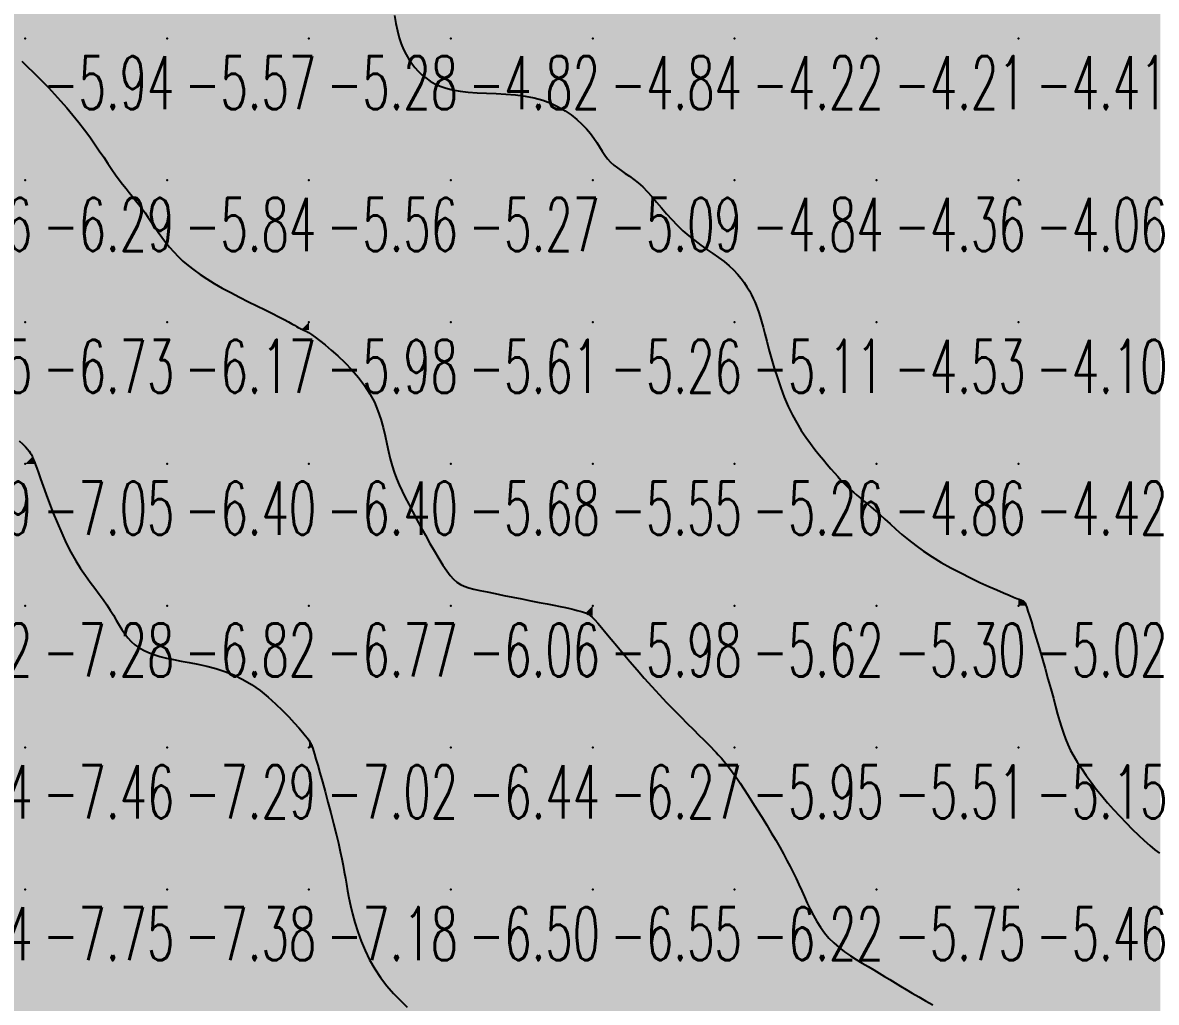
# Model space of a CAD drawing. Header units: millimetres. Extents: x 88261 to 90953, y 390274 to 392322.
# Drawn here: x 90200.1 to 90280, y 390549.3 to 390618.3 of the extents above; entities that cross this region are included whole.
import ezdxf
from ezdxf.enums import TextEntityAlignment as Align

# ---------------------------------------------------------------- set-up
doc = ezdxf.new("R2010")
doc.units = ezdxf.units.MM
doc.header["$LTSCALE"] = 25
for name, color, linetype in [('CN_03_00', 7, 'Continuous'), ('CN_04_00', 242, 'Continuous'), ('COTEAlt', 7, 'Continuous'), ('TN_COLORIAGE', 7, 'Continuous')]:
    doc.layers.add(name, color=color, linetype=linetype)
doc.styles.add('Simplex 1.0', font='Simplex.shx', dxfattribs={"width": 0.99, "height": 2.5})
doc.styles.get("Standard").update_dxf_attribs({"font": 'times.ttf'})

# ---------------------------------------------------------------- blocks, each defined once
blk = doc.blocks.new('COTE')
at = {"color": 0}
blk.add_point((0, 0), dxfattribs=at)
at = {"layer": 'COTEAlt'}
blk.add_attdef('ALT', text='', height=3.75, dxfattribs=at).set_placement((1.25, -1.25), align=Align.TOP_LEFT)

msp = doc.modelspace()

# ---------------------------------------------------------------- linework, layer by layer
at = {"layer": 'CN_03_00', "flags": 128}
for points, elevation in [([(90199.998, 390615.622), (90200.212, 390615.424), (90200.463, 390615.187), (90200.756, 390614.904), (90201.095, 390614.57), (90201.472, 390614.189), (90201.878, 390613.768), (90202.305, 390613.315), (90202.742, 390612.836), (90203.182, 390612.338), (90203.614, 390611.828), (90204.031, 390611.313), (90204.424, 390610.8), (90204.793, 390610.294), (90205.14, 390609.797), (90205.468, 390609.315), (90205.777, 390608.852), (90206.07, 390608.412), (90206.349, 390607.999), (90206.615, 390607.617), (90206.869, 390607.268), (90207.115, 390606.948), (90207.352, 390606.65), (90207.583, 390606.366), (90207.808, 390606.09), (90208.031, 390605.816), (90208.251, 390605.535), (90208.47, 390605.242), (90208.691, 390604.93), (90208.914, 390604.603), (90209.142, 390604.264), (90209.377, 390603.917), (90209.62, 390603.565), (90209.873, 390603.212), (90210.138, 390602.862), (90210.416, 390602.519), (90210.711, 390602.185), (90211.026, 390601.86), (90211.365, 390601.541), (90211.733, 390601.226), (90212.133, 390600.912), (90212.57, 390600.599), (90213.048, 390600.284), (90213.571, 390599.963), (90214.14, 390599.638), (90214.742, 390599.311), (90215.361, 390598.988), (90215.979, 390598.674), (90216.581, 390598.374), (90217.15, 390598.093), (90217.669, 390597.836), (90218.122, 390597.609), (90218.497, 390597.416), (90218.799, 390597.253), (90219.039, 390597.12), (90219.227, 390597.011), (90219.373, 390596.924), (90219.486, 390596.855), (90219.578, 390596.803), (90219.659, 390596.762), (90219.737, 390596.73), (90219.823, 390596.697), (90219.925, 390596.653), (90220.053, 390596.59), (90220.215, 390596.496), (90220.42, 390596.364), (90220.677, 390596.182), (90220.995, 390595.941), (90221.379, 390595.635), (90221.815, 390595.267), (90222.286, 390594.845), (90222.774, 390594.377), (90223.261, 390593.869), (90223.731, 390593.329), (90224.164, 390592.763), (90224.544, 390592.18), (90224.858, 390591.586), (90225.112, 390590.987), (90225.316, 390590.389), (90225.482, 390589.796), (90225.62, 390589.214), (90225.741, 390588.649), (90225.856, 390588.106), (90225.975, 390587.591), (90226.108, 390587.106), (90226.258, 390586.646), (90226.425, 390586.2), (90226.609, 390585.76), (90226.813, 390585.318), (90227.037, 390584.863), (90227.281, 390584.388), (90227.548, 390583.883), (90227.835, 390583.342), (90228.139, 390582.778), (90228.454, 390582.204), (90228.772, 390581.635), (90229.088, 390581.086), (90229.395, 390580.571), (90229.688, 390580.105), (90229.96, 390579.702), (90230.207, 390579.374), (90230.442, 390579.112), (90230.675, 390578.906), (90230.921, 390578.745), (90231.194, 390578.616), (90231.505, 390578.509), (90231.87, 390578.413), (90232.3, 390578.315), (90232.804, 390578.208), (90233.369, 390578.091), (90233.977, 390577.968), (90234.609, 390577.842), (90235.249, 390577.715), (90235.877, 390577.592), (90236.476, 390577.473), (90237.026, 390577.364), (90237.515, 390577.266), (90237.943, 390577.178), (90238.316, 390577.1), (90238.638, 390577.03), (90238.915, 390576.967), (90239.151, 390576.911), (90239.352, 390576.86), (90239.523, 390576.814), (90239.67, 390576.768), (90239.802, 390576.716), (90239.929, 390576.647), (90240.063, 390576.552), (90240.212, 390576.419), (90240.388, 390576.241), (90240.601, 390576.006), (90240.861, 390575.704), (90241.176, 390575.33), (90241.541, 390574.89), (90241.949, 390574.398), (90242.395, 390573.864), (90242.87, 390573.3), (90243.368, 390572.717), (90243.882, 390572.126), (90244.406, 390571.541), (90244.931, 390570.969), (90245.452, 390570.418), (90245.961, 390569.892), (90246.45, 390569.395), (90246.913, 390568.931), (90247.342, 390568.506), (90247.73, 390568.122), (90248.07, 390567.786), (90248.357, 390567.499), (90248.596, 390567.256), (90248.793, 390567.052), (90248.957, 390566.878), (90249.094, 390566.729), (90249.211, 390566.598), (90249.316, 390566.478), (90249.415, 390566.362), (90249.516, 390566.244), (90249.623, 390566.116), (90249.741, 390565.971), (90249.873, 390565.801), (90250.024, 390565.599), (90250.198, 390565.357), (90250.399, 390565.067), (90250.633, 390564.723), (90250.9, 390564.319), (90251.196, 390563.864), (90251.512, 390563.37), (90251.842, 390562.847), (90252.178, 390562.308), (90252.511, 390561.763), (90252.835, 390561.224), (90253.142, 390560.702), (90253.426, 390560.206), (90253.688, 390559.735), (90253.932, 390559.282), (90254.159, 390558.844), (90254.375, 390558.416), (90254.581, 390557.994), (90254.78, 390557.571), (90254.975, 390557.145), (90255.171, 390556.711), (90255.37, 390556.273), (90255.578, 390555.835), (90255.798, 390555.402), (90256.034, 390554.977), (90256.292, 390554.566), (90256.575, 390554.173), (90256.888, 390553.802), (90257.234, 390553.457), (90257.606, 390553.136), (90258, 390552.837), (90258.408, 390552.556), (90258.824, 390552.291), (90259.242, 390552.038), (90259.655, 390551.796), (90260.056, 390551.561), (90260.441, 390551.331), (90260.815, 390551.104), (90261.185, 390550.876), (90261.559, 390550.647), (90261.942, 390550.413), (90262.342, 390550.172), (90262.766, 390549.923), (90263.222, 390549.662), (90263.712, 390549.389), (90264.229, 390549.107)], -6), ([(90199.829, 390588.86), (90200.072, 390588.631), (90200.263, 390588.437), (90200.409, 390588.273), (90200.519, 390588.134), (90200.601, 390588.015), (90200.661, 390587.912), (90200.709, 390587.819), (90200.75, 390587.732), (90200.792, 390587.637), (90200.838, 390587.522), (90200.895, 390587.373), (90200.966, 390587.178), (90201.058, 390586.924), (90201.175, 390586.596), (90201.323, 390586.183), (90201.504, 390585.676), (90201.718, 390585.09), (90201.96, 390584.444), (90202.227, 390583.758), (90202.515, 390583.051), (90202.821, 390582.344), (90203.141, 390581.655), (90203.471, 390581.004), (90203.809, 390580.407), (90204.149, 390579.861), (90204.488, 390579.36), (90204.821, 390578.897), (90205.143, 390578.465), (90205.451, 390578.059), (90205.74, 390577.671), (90206.005, 390577.294), (90206.244, 390576.924), (90206.463, 390576.563), (90206.667, 390576.211), (90206.864, 390575.874), (90207.06, 390575.553), (90207.262, 390575.251), (90207.477, 390574.971), (90207.712, 390574.716), (90207.972, 390574.487), (90208.261, 390574.283), (90208.58, 390574.102), (90208.931, 390573.941), (90209.316, 390573.797), (90209.738, 390573.667), (90210.198, 390573.55), (90210.698, 390573.441), (90211.238, 390573.339), (90211.814, 390573.234), (90212.417, 390573.118), (90213.04, 390572.981), (90213.676, 390572.815), (90214.318, 390572.609), (90214.959, 390572.356), (90215.591, 390572.045), (90216.207, 390571.672), (90216.8, 390571.25), (90217.365, 390570.796), (90217.894, 390570.325), (90218.381, 390569.856), (90218.821, 390569.404), (90219.206, 390568.987), (90219.529, 390568.622), (90219.788, 390568.321), (90219.988, 390568.081), (90220.137, 390567.893), (90220.243, 390567.749), (90220.315, 390567.642), (90220.362, 390567.564), (90220.39, 390567.507), (90220.41, 390567.462), (90220.427, 390567.421), (90220.448, 390567.37), (90220.476, 390567.294), (90220.515, 390567.176), (90220.569, 390567.004), (90220.643, 390566.76), (90220.739, 390566.43), (90220.863, 390566), (90221.016, 390565.459), (90221.193, 390564.828), (90221.386, 390564.129), (90221.587, 390563.388), (90221.789, 390562.63), (90221.984, 390561.88), (90222.165, 390561.161), (90222.324, 390560.5), (90222.456, 390559.913), (90222.564, 390559.39), (90222.655, 390558.915), (90222.735, 390558.47), (90222.81, 390558.038), (90222.886, 390557.603), (90222.97, 390557.146), (90223.067, 390556.652), (90223.183, 390556.107), (90223.323, 390555.518), (90223.491, 390554.894), (90223.69, 390554.247), (90223.925, 390553.586), (90224.199, 390552.923), (90224.516, 390552.267), (90224.881, 390551.63), (90225.294, 390551.02), (90225.743, 390550.441), (90226.215, 390549.897), (90226.693, 390549.392), (90227.164, 390548.927)], -7)]:
    msp.add_lwpolyline(points, dxfattribs=dict(at, elevation=elevation))
at = {"layer": 'CN_04_00', "elevation": -5, "flags": 128}
msp.add_lwpolyline([(90226.267, 390618.859), (90226.367, 390618.291), (90226.481, 390617.764), (90226.61, 390617.284), (90226.755, 390616.848), (90226.916, 390616.453), (90227.092, 390616.094), (90227.284, 390615.765), (90227.492, 390615.464), (90227.715, 390615.185), (90227.954, 390614.923), (90228.208, 390614.676), (90228.484, 390614.445), (90228.786, 390614.231), (90229.121, 390614.038), (90229.493, 390613.866), (90229.908, 390613.719), (90230.373, 390613.599), (90230.892, 390613.507), (90231.469, 390613.445), (90232.093, 390613.403), (90232.752, 390613.373), (90233.434, 390613.344), (90234.125, 390613.306), (90234.813, 390613.25), (90235.485, 390613.165), (90236.128, 390613.042), (90236.732, 390612.873), (90237.296, 390612.662), (90237.817, 390612.415), (90238.298, 390612.138), (90238.737, 390611.838), (90239.134, 390611.522), (90239.49, 390611.194), (90239.804, 390610.863), (90240.078, 390610.533), (90240.318, 390610.207), (90240.533, 390609.89), (90240.73, 390609.582), (90240.918, 390609.289), (90241.105, 390609.011), (90241.298, 390608.752), (90241.506, 390608.515), (90241.735, 390608.301), (90241.985, 390608.103), (90242.252, 390607.912), (90242.535, 390607.719), (90242.83, 390607.517), (90243.136, 390607.297), (90243.45, 390607.049), (90243.769, 390606.766), (90244.091, 390606.441), (90244.419, 390606.08), (90244.753, 390605.693), (90245.095, 390605.289), (90245.449, 390604.876), (90245.815, 390604.464), (90246.196, 390604.062), (90246.594, 390603.677), (90247.009, 390603.319), (90247.436, 390602.983), (90247.867, 390602.666), (90248.297, 390602.363), (90248.717, 390602.071), (90249.122, 390601.785), (90249.503, 390601.499), (90249.854, 390601.211), (90250.17, 390600.917), (90250.452, 390600.619), (90250.702, 390600.319), (90250.922, 390600.021), (90251.116, 390599.728), (90251.285, 390599.443), (90251.433, 390599.168), (90251.561, 390598.907), (90251.673, 390598.661), (90251.774, 390598.419), (90251.866, 390598.17), (90251.955, 390597.903), (90252.046, 390597.606), (90252.142, 390597.267), (90252.249, 390596.874), (90252.37, 390596.416), (90252.51, 390595.885), (90252.669, 390595.292), (90252.847, 390594.653), (90253.044, 390593.982), (90253.261, 390593.294), (90253.496, 390592.606), (90253.751, 390591.932), (90254.025, 390591.287), (90254.318, 390590.684), (90254.625, 390590.123), (90254.942, 390589.603), (90255.263, 390589.12), (90255.585, 390588.672), (90255.902, 390588.258), (90256.209, 390587.875), (90256.502, 390587.52), (90256.776, 390587.192), (90257.035, 390586.888), (90257.28, 390586.605), (90257.514, 390586.342), (90257.74, 390586.097), (90257.962, 390585.866), (90258.181, 390585.648), (90258.401, 390585.44), (90258.625, 390585.24), (90258.854, 390585.043), (90259.093, 390584.844), (90259.342, 390584.639), (90259.604, 390584.422), (90259.883, 390584.189), (90260.18, 390583.934), (90260.498, 390583.653), (90260.839, 390583.342), (90261.207, 390583.005), (90261.605, 390582.645), (90262.037, 390582.269), (90262.505, 390581.88), (90263.014, 390581.483), (90263.567, 390581.083), (90264.168, 390580.684), (90264.815, 390580.292), (90265.494, 390579.911), (90266.187, 390579.546), (90266.876, 390579.202), (90267.541, 390578.885), (90268.164, 390578.599), (90268.726, 390578.348), (90269.21, 390578.139), (90269.601, 390577.975), (90269.907, 390577.849), (90270.139, 390577.757), (90270.31, 390577.692), (90270.43, 390577.647), (90270.511, 390577.615), (90270.566, 390577.591), (90270.607, 390577.567), (90270.643, 390577.536), (90270.681, 390577.487), (90270.724, 390577.407), (90270.776, 390577.283), (90270.842, 390577.102), (90270.925, 390576.851), (90271.03, 390576.518), (90271.161, 390576.09), (90271.321, 390575.561), (90271.504, 390574.946), (90271.703, 390574.268), (90271.912, 390573.549), (90272.124, 390572.813), (90272.333, 390572.08), (90272.531, 390571.374), (90272.712, 390570.717), (90272.872, 390570.126), (90273.016, 390569.595), (90273.15, 390569.113), (90273.281, 390568.668), (90273.418, 390568.25), (90273.568, 390567.847), (90273.736, 390567.448), (90273.932, 390567.041), (90274.159, 390566.619), (90274.419, 390566.18), (90274.708, 390565.727), (90275.026, 390565.263), (90275.369, 390564.791), (90275.735, 390564.312), (90276.124, 390563.83), (90276.532, 390563.346), (90276.957, 390562.864), (90277.394, 390562.389), (90277.834, 390561.927), (90278.273, 390561.485), (90278.702, 390561.069), (90279.117, 390560.685), (90279.509, 390560.339), (90279.872, 390560.036), (90280.202, 390559.782)], dxfattribs=at)
at = {"layer": 'TN_COLORIAGE', "color": 141}
for points in [[(90198.577, 390617.239, -5.861), (90197.162, 390624.153, -5.861), (90200.249, 390617.239, -5.861), (90200.249, 390627.239, -5.861)], [(90200.249, 390617.239, -5.56), (90210.249, 390617.239, -5.56), (90210.249, 390627.239, -5.56)], [(90200.249, 390627.239, -5.56), (90200.249, 390617.239, -5.56), (90210.249, 390627.239, -5.56)], [(90210.249, 390617.239, -5.191), (90220.249, 390617.239, -5.191), (90220.249, 390627.239, -5.191)], [(90210.249, 390627.239, -5.191), (90210.249, 390617.239, -5.191), (90220.249, 390627.239, -5.191)], [(90220.249, 390617.239, -5), (90225.853, 390622.844, -5), (90220.249, 390627.239, -5), (90224.876, 390627.239, -5)], [(90225.853, 390622.844, -5.283), (90226.311, 390617.239, -5.283), (90220.249, 390617.239, -5.283)], [(90198.577, 390617.239, -5.938), (90199.241, 390616.232, -5.938), (90200.249, 390617.239, -5.938)], [(90200.249, 390615.475, -5.938), (90199.241, 390616.232, -5.938), (90200.249, 390617.239, -5.938)], [(90200.249, 390615.475, -5.572), (90204.301, 390611.292, -5.572), (90200.249, 390617.239, -5.572), (90210.249, 390617.239, -5.572)], [(90206.732, 390607.239, -5.572), (90204.301, 390611.292, -5.572), (90210.249, 390607.239, -5.572), (90210.249, 390617.239, -5.572)], [(90210.249, 390607.239, -5.283), (90220.249, 390607.239, -5.283), (90220.249, 390617.239, -5.283)], [(90210.249, 390617.239, -5.283), (90210.249, 390607.239, -5.283), (90220.249, 390617.239, -5.283)], [(90220.249, 390607.239, -5), (90227.791, 390614.781, -5), (90220.249, 390617.239, -5), (90226.311, 390617.239, -5)], [(90220.249, 390607.239, -5), (90227.791, 390614.781, -5), (90230.249, 390607.239, -5), (90230.249, 390613.176, -5)], [(90230.249, 390607.239, -5), (90236.568, 390613.558, -5), (90240.249, 390607.239, -5), (90240.249, 390610.841, -5)], [(90230.249, 390613.176, -5.268), (90236.568, 390613.558, -5.268), (90230.249, 390607.239, -5.268)], [(90241.262, 390608.252, -5.088), (90240.249, 390610.841, -5.088), (90240.249, 390607.239, -5.088)], [(90241.262, 390608.252, -5.088), (90243.74, 390607.239, -5.088), (90240.249, 390607.239, -5.088)], [(90206.732, 390607.239, -5.842), (90208.46, 390605.451, -5.842), (90210.249, 390607.239, -5.842)], [(90210.249, 390602.407, -5.842), (90208.46, 390605.451, -5.842), (90210.249, 390607.239, -5.842)], [(90210.249, 390602.407, -5.564), (90213.043, 390600.034, -5.564), (90210.249, 390607.239, -5.564), (90220.249, 390607.239, -5.564)], [(90219.004, 390597.239, -5.564), (90213.043, 390600.034, -5.564), (90220.249, 390597.239, -5.564), (90220.249, 390607.239, -5.564)], [(90220.249, 390597.239, -5.268), (90230.249, 390597.239, -5.268), (90230.249, 390607.239, -5.268)], [(90220.249, 390607.239, -5.268), (90220.249, 390597.239, -5.268), (90230.249, 390607.239, -5.268)], [(90230.249, 390597.239, -5.088), (90240.249, 390597.239, -5.088), (90240.249, 390607.239, -5.088)], [(90230.249, 390607.239, -5.088), (90230.249, 390597.239, -5.088), (90240.249, 390607.239, -5.088)], [(90240.249, 390597.239, -5), (90246.393, 390603.384, -5), (90240.249, 390607.239, -5), (90243.74, 390607.239, -5)], [(90240.249, 390597.239, -5), (90246.393, 390603.384, -5), (90250.249, 390597.239, -5), (90250.249, 390601.289, -5)], [(90251.738, 390598.729, -5.112), (90250.249, 390601.289, -5.112), (90250.249, 390597.239, -5.112)], [(90251.738, 390598.729, -5.112), (90252.166, 390597.239, -5.112), (90250.249, 390597.239, -5.112)], [(90219.004, 390597.239, -5.976), (90219.675, 390596.665, -5.976), (90220.249, 390597.239, -5.976)], [(90219.675, 390596.665, -5.976), (90220.249, 390596.673, -5.976), (90220.249, 390597.239, -5.976)], [(90220.249, 390596.673, -5.608), (90225.302, 390592.292, -5.608), (90220.249, 390597.239, -5.608), (90230.249, 390597.239, -5.608)], [(90225.811, 390587.239, -5.608), (90225.302, 390592.292, -5.608), (90230.249, 390587.239, -5.608), (90230.249, 390597.239, -5.608)], [(90230.249, 390587.239, -5.262), (90240.249, 390587.239, -5.262), (90240.249, 390597.239, -5.262)], [(90230.249, 390597.239, -5.262), (90230.249, 390587.239, -5.262), (90240.249, 390597.239, -5.262)], [(90240.249, 390587.239, -5.112), (90250.249, 390587.239, -5.112), (90250.249, 390597.239, -5.112)], [(90240.249, 390597.239, -5.112), (90240.249, 390587.239, -5.112), (90250.249, 390597.239, -5.112)], [(90250.249, 390587.239, -5), (90253.82, 390590.811, -5), (90250.249, 390597.239, -5), (90252.166, 390597.239, -5)], [(90253.82, 390590.811, -5.262), (90256.707, 390587.239, -5.262), (90250.249, 390587.239, -5.262)], [(90225.811, 390587.239, -5.681), (90227.307, 390584.297, -5.681), (90230.249, 390587.239, -5.681)], [(90230.249, 390578.868, -5.681), (90227.307, 390584.297, -5.681), (90230.249, 390587.239, -5.681)], [(90230.249, 390578.868, -5.547), (90231.455, 390578.446, -5.547), (90230.249, 390587.239, -5.547), (90240.249, 390587.239, -5.547)], [(90237.728, 390577.239, -5.547), (90231.455, 390578.446, -5.547), (90240.249, 390577.239, -5.547), (90240.249, 390587.239, -5.547)], [(90240.249, 390577.239, -5.262), (90250.249, 390577.239, -5.262), (90250.249, 390587.239, -5.262)], [(90240.249, 390587.239, -5.262), (90240.249, 390577.239, -5.262), (90250.249, 390587.239, -5.262)], [(90250.249, 390577.239, -5), (90258.363, 390585.353, -5), (90250.249, 390587.239, -5), (90256.707, 390587.239, -5)], [(90250.249, 390577.239, -5), (90258.363, 390585.353, -5), (90260.249, 390577.239, -5), (90260.249, 390583.986, -5)], [(90263.627, 390580.618, -5.298), (90260.249, 390583.986, -5.298), (90260.249, 390577.239, -5.298)], [(90260.249, 390577.239, -5), (90263.627, 390580.618, -5), (90270.249, 390577.239, -5), (90270.249, 390577.648, -5)], [(90270.638, 390577.628, -5.025), (90270.249, 390577.648, -5.025), (90270.249, 390577.239, -5.025)], [(90270.638, 390577.628, -5.025), (90270.841, 390577.239, -5.025), (90270.249, 390577.239, -5.025)], [(90237.728, 390577.239, -5.979), (90239.79, 390576.781, -5.979), (90240.249, 390577.239, -5.979)], [(90240.249, 390576.518, -5.979), (90239.79, 390576.781, -5.979), (90240.249, 390577.239, -5.979)], [(90240.249, 390576.518, -5.618), (90244.381, 390571.372, -5.618), (90240.249, 390577.239, -5.618), (90250.249, 390577.239, -5.618)], [(90248.661, 390567.239, -5.618), (90244.381, 390571.372, -5.618), (90250.249, 390567.239, -5.618), (90250.249, 390577.239, -5.618)], [(90250.249, 390567.239, -5.298), (90260.249, 390567.239, -5.298), (90260.249, 390577.239, -5.298)], [(90250.249, 390577.239, -5.298), (90250.249, 390567.239, -5.298), (90260.249, 390577.239, -5.298)], [(90260.249, 390567.239, -5.025), (90270.249, 390567.239, -5.025), (90270.249, 390577.239, -5.025)], [(90260.249, 390577.239, -5.025), (90260.249, 390567.239, -5.025), (90270.249, 390577.239, -5.025)], [(90270.249, 390567.239, -5), (90272.966, 390569.956, -5), (90270.249, 390577.239, -5), (90270.841, 390577.239, -5)], [(90272.966, 390569.956, -5.147), (90273.57, 390567.239, -5.147), (90270.249, 390567.239, -5.147)], [(90248.661, 390567.239, -5.949), (90249.396, 390566.386, -5.949), (90250.249, 390567.239, -5.949)], [(90250.249, 390565.388, -5.949), (90249.396, 390566.386, -5.949), (90250.249, 390567.239, -5.949)], [(90250.249, 390565.388, -5.515), (90253.406, 390560.396, -5.515), (90250.249, 390567.239, -5.515), (90260.249, 390567.239, -5.515)], [(90254.98, 390557.239, -5.515), (90253.406, 390560.396, -5.515), (90260.249, 390557.239, -5.515), (90260.249, 390567.239, -5.515)], [(90260.249, 390557.239, -5.147), (90270.249, 390557.239, -5.147), (90270.249, 390567.239, -5.147)], [(90260.249, 390567.239, -5.147), (90260.249, 390557.239, -5.147), (90270.249, 390567.239, -5.147)], [(90270.249, 390557.239, -5), (90276.343, 390563.334, -5), (90270.249, 390567.239, -5), (90273.57, 390567.239, -5)], [(90270.249, 390557.239, -5), (90276.343, 390563.334, -5), (90280.249, 390557.239, -5), (90280.249, 390559.5, -5)], [(90254.98, 390557.239, -5.751), (90256.525, 390553.516, -5.751), (90260.249, 390557.239, -5.751)], [(90260.249, 390551.512, -5.751), (90256.525, 390553.516, -5.751), (90260.249, 390557.239, -5.751)], [(90260.249, 390551.512, -5.462), (90262.815, 390549.805, -5.462), (90260.249, 390557.239, -5.462), (90270.249, 390557.239, -5.462)], [(90267.822, 390547.239, -5.462), (90262.815, 390549.805, -5.462), (90270.249, 390547.239, -5.462), (90270.249, 390557.239, -5.462)], [(90270.249, 390547.239, -5.086), (90280.249, 390547.239, -5.086), (90280.249, 390557.239, -5.086)], [(90270.249, 390557.239, -5.086), (90270.249, 390547.239, -5.086), (90280.249, 390557.239, -5.086)]]:
    msp.add_solid(points, dxfattribs=at)
at = {"layer": 'TN_COLORIAGE', "color": 131}
for points in [[(90226.311, 390617.239, -4.778), (90225.853, 390622.844, -4.778), (90230.249, 390617.239, -4.778), (90230.249, 390627.239, -4.778)], [(90230.249, 390617.239, -4.581), (90240.249, 390617.239, -4.581), (90240.249, 390627.239, -4.581)], [(90230.249, 390627.239, -4.581), (90230.249, 390617.239, -4.581), (90240.249, 390627.239, -4.581)], [(90240.249, 390617.239, -4.271), (90250.249, 390617.239, -4.271), (90250.249, 390627.239, -4.271)], [(90240.249, 390627.239, -4.271), (90240.249, 390617.239, -4.271), (90250.249, 390627.239, -4.271)], [(90250.249, 390617.239, -4.447), (90260.249, 390617.239, -4.447), (90260.249, 390627.239, -4.447)], [(90250.249, 390627.239, -4.447), (90250.249, 390617.239, -4.447), (90260.249, 390627.239, -4.447)], [(90260.249, 390617.239, -4.857), (90270.249, 390617.239, -4.857), (90270.249, 390627.239, -4.857)], [(90260.249, 390627.239, -4.857), (90260.249, 390617.239, -4.857), (90270.249, 390627.239, -4.857)], [(90270.249, 390617.239, -4.938), (90280.249, 390617.239, -4.938), (90280.249, 390627.239, -4.938)], [(90270.249, 390627.239, -4.938), (90270.249, 390617.239, -4.938), (90280.249, 390627.239, -4.938)], [(90226.311, 390617.239, -4.816), (90227.791, 390614.781, -4.816), (90230.249, 390617.239, -4.816)], [(90230.249, 390613.176, -4.816), (90227.791, 390614.781, -4.816), (90230.249, 390617.239, -4.816)], [(90236.568, 390613.558, -4.816), (90230.249, 390613.176, -4.816), (90240.249, 390617.239, -4.816), (90230.249, 390617.239, -4.816)], [(90240.249, 390610.841, -4.844), (90236.568, 390613.558, -4.844), (90240.249, 390617.239, -4.844)], [(90240.249, 390610.841, -4.219), (90241.262, 390608.252, -4.219), (90240.249, 390617.239, -4.219), (90250.249, 390617.239, -4.219)], [(90243.74, 390607.239, -4.219), (90241.262, 390608.252, -4.219), (90250.249, 390607.239, -4.219), (90250.249, 390617.239, -4.219)], [(90250.249, 390607.239, -4.212), (90260.249, 390607.239, -4.212), (90260.249, 390617.239, -4.212)], [(90250.249, 390617.239, -4.212), (90250.249, 390607.239, -4.212), (90260.249, 390617.239, -4.212)], [(90260.249, 390607.239, -4.41), (90270.249, 390607.239, -4.41), (90270.249, 390617.239, -4.41)], [(90260.249, 390617.239, -4.41), (90260.249, 390607.239, -4.41), (90270.249, 390617.239, -4.41)], [(90270.249, 390607.239, -4.634), (90280.249, 390607.239, -4.634), (90280.249, 390617.239, -4.634)], [(90270.249, 390617.239, -4.634), (90270.249, 390607.239, -4.634), (90280.249, 390617.239, -4.634)], [(90243.74, 390607.239, -4.836), (90246.393, 390603.384, -4.836), (90250.249, 390607.239, -4.836)], [(90250.249, 390601.289, -4.836), (90246.393, 390603.384, -4.836), (90250.249, 390607.239, -4.836)], [(90250.249, 390601.289, -4.362), (90251.738, 390598.729, -4.362), (90250.249, 390607.239, -4.362), (90260.249, 390607.239, -4.362)], [(90252.166, 390597.239, -4.362), (90251.738, 390598.729, -4.362), (90260.249, 390597.239, -4.362), (90260.249, 390607.239, -4.362)], [(90260.249, 390597.239, -4.062), (90270.249, 390597.239, -4.062), (90270.249, 390607.239, -4.062)], [(90260.249, 390607.239, -4.062), (90260.249, 390597.239, -4.062), (90270.249, 390607.239, -4.062)], [(90270.249, 390597.239, -4.114), (90280.249, 390597.239, -4.114), (90280.249, 390607.239, -4.114)], [(90270.249, 390607.239, -4.114), (90270.249, 390597.239, -4.114), (90280.249, 390607.239, -4.114)], [(90252.166, 390597.239, -4.529), (90253.82, 390590.811, -4.529), (90260.249, 390597.239, -4.529)], [(90256.707, 390587.239, -4.529), (90253.82, 390590.811, -4.529), (90260.249, 390587.239, -4.529), (90260.249, 390597.239, -4.529)], [(90260.249, 390587.239, -4.098), (90270.249, 390587.239, -4.098), (90270.249, 390597.239, -4.098)], [(90260.249, 390597.239, -4.098), (90260.249, 390587.239, -4.098), (90270.249, 390597.239, -4.098)], [(90270.249, 390587.239, -4.126), (90280.249, 390587.239, -4.126), (90280.249, 390597.239, -4.126)], [(90270.249, 390597.239, -4.126), (90270.249, 390587.239, -4.126), (90280.249, 390597.239, -4.126)], [(90256.707, 390587.239, -4.856), (90258.363, 390585.353, -4.856), (90260.249, 390587.239, -4.856)], [(90260.249, 390583.986, -4.856), (90258.363, 390585.353, -4.856), (90260.249, 390587.239, -4.856)], [(90260.249, 390583.986, -4.416), (90263.627, 390580.618, -4.416), (90260.249, 390587.239, -4.416), (90270.249, 390587.239, -4.416)], [(90270.249, 390577.648, -4.416), (90263.627, 390580.618, -4.416), (90270.249, 390587.239, -4.416)], [(90270.249, 390577.648, -4.386), (90270.638, 390577.628, -4.386), (90270.249, 390587.239, -4.386), (90280.249, 390587.239, -4.386)], [(90270.841, 390577.239, -4.386), (90270.638, 390577.628, -4.386), (90280.249, 390577.239, -4.386), (90280.249, 390587.239, -4.386)], [(90270.841, 390577.239, -4.606), (90272.966, 390569.956, -4.606), (90280.249, 390577.239, -4.606)], [(90273.57, 390567.239, -4.606), (90272.966, 390569.956, -4.606), (90280.249, 390567.239, -4.606), (90280.249, 390577.239, -4.606)], [(90273.57, 390567.239, -4.704), (90276.343, 390563.334, -4.704), (90280.249, 390567.239, -4.704)], [(90280.249, 390559.5, -4.704), (90276.343, 390563.334, -4.704), (90280.249, 390567.239, -4.704)]]:
    msp.add_solid(points, dxfattribs=at)
at = {"layer": 'TN_COLORIAGE', "color": 151}
for points in [[(90190.249, 390607.239, -6), (90199.241, 390616.232, -6), (90200.249, 390607.239, -6), (90200.249, 390615.475, -6)], [(90204.301, 390611.292, -6.292), (90200.249, 390615.475, -6.292), (90200.249, 390607.239, -6.292)], [(90204.301, 390611.292, -6.292), (90206.732, 390607.239, -6.292), (90200.249, 390607.239, -6.292)], [(90190.249, 390597.239, -6.292), (90200.249, 390597.239, -6.292), (90200.249, 390607.239, -6.292)], [(90190.249, 390607.239, -6.292), (90190.249, 390597.239, -6.292), (90200.249, 390607.239, -6.292)], [(90200.249, 390597.239, -6), (90208.46, 390605.451, -6), (90200.249, 390607.239, -6), (90206.732, 390607.239, -6)], [(90200.249, 390597.239, -6), (90208.46, 390605.451, -6), (90210.249, 390597.239, -6), (90210.249, 390602.407, -6)], [(90213.043, 390600.034, -6.169), (90210.249, 390602.407, -6.169), (90210.249, 390597.239, -6.169)], [(90213.043, 390600.034, -6.169), (90219.004, 390597.239, -6.169), (90210.249, 390597.239, -6.169)], [(90190.249, 390595.73, -6.726), (90195.401, 390592.391, -6.726), (90190.249, 390597.239, -6.726), (90200.249, 390597.239, -6.726)], [(90200.249, 390588.656, -6.726), (90195.401, 390592.391, -6.726), (90200.249, 390597.239, -6.726)], [(90200.249, 390588.656, -6.169), (90200.765, 390587.755, -6.169), (90200.249, 390597.239, -6.169), (90210.249, 390597.239, -6.169)], [(90200.944, 390587.239, -6.169), (90200.765, 390587.755, -6.169), (90210.249, 390587.239, -6.169), (90210.249, 390597.239, -6.169)], [(90210.249, 390587.239, -6), (90219.675, 390596.665, -6), (90210.249, 390597.239, -6), (90219.004, 390597.239, -6)], [(90220.249, 390587.239, -6), (90220.249, 390596.673, -6), (90210.249, 390587.239, -6), (90219.675, 390596.665, -6)], [(90225.302, 390592.292, -6.4), (90220.249, 390596.673, -6.4), (90220.249, 390587.239, -6.4)], [(90225.302, 390592.292, -6.4), (90225.811, 390587.239, -6.4), (90220.249, 390587.239, -6.4)], [(90200.944, 390587.239, -6.395), (90203.396, 390580.386, -6.395), (90210.249, 390587.239, -6.395)], [(90206.301, 390577.239, -6.395), (90203.396, 390580.386, -6.395), (90210.249, 390577.239, -6.395), (90210.249, 390587.239, -6.395)], [(90210.249, 390577.239, -6.4), (90220.249, 390577.239, -6.4), (90220.249, 390587.239, -6.4)], [(90210.249, 390587.239, -6.4), (90210.249, 390577.239, -6.4), (90220.249, 390587.239, -6.4)], [(90220.249, 390577.239, -6), (90227.307, 390584.297, -6), (90220.249, 390587.239, -6), (90225.811, 390587.239, -6)], [(90220.249, 390577.239, -6), (90227.307, 390584.297, -6), (90230.249, 390577.239, -6), (90230.249, 390578.868, -6)], [(90231.455, 390578.446, -6.062), (90230.249, 390578.868, -6.062), (90230.249, 390577.239, -6.062)], [(90231.455, 390578.446, -6.062), (90237.728, 390577.239, -6.062), (90230.249, 390577.239, -6.062)], [(90206.301, 390577.239, -6.819), (90207.431, 390574.421, -6.819), (90210.249, 390577.239, -6.819)], [(90210.249, 390573.369, -6.819), (90207.431, 390574.421, -6.819), (90210.249, 390577.239, -6.819)], [(90210.249, 390573.369, -6.766), (90215.762, 390572.752, -6.766), (90210.249, 390577.239, -6.766), (90220.249, 390577.239, -6.766)], [(90220.249, 390567.892, -6.766), (90215.762, 390572.752, -6.766), (90220.249, 390577.239, -6.766)], [(90220.249, 390567.892, -6.062), (90220.42, 390567.41, -6.062), (90220.249, 390577.239, -6.062), (90230.249, 390577.239, -6.062)], [(90220.53, 390567.239, -6.062), (90220.42, 390567.41, -6.062), (90230.249, 390567.239, -6.062), (90230.249, 390577.239, -6.062)], [(90230.249, 390567.239, -6), (90239.79, 390576.781, -6), (90230.249, 390577.239, -6), (90237.728, 390577.239, -6)], [(90230.249, 390567.239, -6), (90239.79, 390576.781, -6), (90240.249, 390567.239, -6), (90240.249, 390576.518, -6)], [(90244.381, 390571.372, -6.269), (90240.249, 390576.518, -6.269), (90240.249, 390567.239, -6.269)], [(90244.381, 390571.372, -6.269), (90248.661, 390567.239, -6.269), (90240.249, 390567.239, -6.269)], [(90220.53, 390567.239, -6.436), (90222.639, 390559.63, -6.436), (90230.249, 390567.239, -6.436)], [(90222.857, 390557.239, -6.436), (90222.639, 390559.63, -6.436), (90230.249, 390557.239, -6.436), (90230.249, 390567.239, -6.436)], [(90230.249, 390557.239, -6.269), (90240.249, 390557.239, -6.269), (90240.249, 390567.239, -6.269)], [(90230.249, 390567.239, -6.269), (90230.249, 390557.239, -6.269), (90240.249, 390567.239, -6.269)], [(90240.249, 390557.239, -6), (90249.396, 390566.386, -6), (90240.249, 390567.239, -6), (90248.661, 390567.239, -6)], [(90240.249, 390557.239, -6), (90249.396, 390566.386, -6), (90250.249, 390557.239, -6), (90250.249, 390565.388, -6)], [(90253.406, 390560.396, -6.224), (90250.249, 390565.388, -6.224), (90250.249, 390557.239, -6.224)], [(90253.406, 390560.396, -6.224), (90254.98, 390557.239, -6.224), (90250.249, 390557.239, -6.224)], [(90222.857, 390557.239, -6.498), (90224.334, 390551.325, -6.498), (90230.249, 390557.239, -6.498)], [(90229.092, 390547.239, -6.498), (90224.334, 390551.325, -6.498), (90230.249, 390547.239, -6.498), (90230.249, 390557.239, -6.498)], [(90230.249, 390547.239, -6.545), (90240.249, 390547.239, -6.545), (90240.249, 390557.239, -6.545)], [(90230.249, 390557.239, -6.545), (90230.249, 390547.239, -6.545), (90240.249, 390557.239, -6.545)], [(90240.249, 390547.239, -6.224), (90250.249, 390547.239, -6.224), (90250.249, 390557.239, -6.224)], [(90240.249, 390557.239, -6.224), (90240.249, 390547.239, -6.224), (90250.249, 390557.239, -6.224)], [(90250.249, 390547.239, -6), (90256.525, 390553.516, -6), (90250.249, 390557.239, -6), (90254.98, 390557.239, -6)], [(90250.249, 390547.239, -6), (90256.525, 390553.516, -6), (90260.249, 390547.239, -6), (90260.249, 390551.512, -6)], [(90262.815, 390549.805, -6.186), (90260.249, 390551.512, -6.186), (90260.249, 390547.239, -6.186)], [(90262.815, 390549.805, -6.186), (90267.822, 390547.239, -6.186), (90260.249, 390547.239, -6.186)]]:
    msp.add_solid(points, dxfattribs=at)
at = {"layer": 'TN_COLORIAGE', "color": 161}
for points in [[(90190.249, 390587.239, -7), (90195.401, 390592.391, -7), (90200.249, 390587.239, -7), (90200.249, 390588.656, -7)], [(90200.765, 390587.755, -7.045), (90200.249, 390588.656, -7.045), (90200.249, 390587.239, -7.045)], [(90190.249, 390577.239, -7.045), (90200.249, 390577.239, -7.045), (90200.249, 390587.239, -7.045)], [(90190.249, 390587.239, -7.045), (90190.249, 390577.239, -7.045), (90200.249, 390587.239, -7.045)], [(90200.765, 390587.755, -7.045), (90200.944, 390587.239, -7.045), (90200.249, 390587.239, -7.045)], [(90200.249, 390577.239, -7), (90203.396, 390580.386, -7), (90200.249, 390587.239, -7), (90200.944, 390587.239, -7)], [(90203.396, 390580.386, -7.278), (90206.301, 390577.239, -7.278), (90200.249, 390577.239, -7.278)], [(90190.249, 390567.239, -7.278), (90200.249, 390567.239, -7.278), (90200.249, 390577.239, -7.278)], [(90190.249, 390577.239, -7.278), (90190.249, 390567.239, -7.278), (90200.249, 390577.239, -7.278)], [(90200.249, 390567.239, -7), (90207.431, 390574.421, -7), (90200.249, 390577.239, -7), (90206.301, 390577.239, -7)], [(90200.249, 390567.239, -7), (90207.431, 390574.421, -7), (90210.249, 390567.239, -7), (90210.249, 390573.369, -7)], [(90215.762, 390572.752, -7.287), (90210.249, 390573.369, -7.287), (90210.249, 390567.239, -7.287)], [(90210.249, 390567.239, -7), (90215.762, 390572.752, -7), (90220.249, 390567.239, -7), (90220.249, 390567.892, -7)], [(90220.42, 390567.41, -7.016), (90220.249, 390567.892, -7.016), (90220.249, 390567.239, -7.016)], [(90190.249, 390557.239, -7.462), (90200.249, 390557.239, -7.462), (90200.249, 390567.239, -7.462)], [(90190.249, 390567.239, -7.462), (90190.249, 390557.239, -7.462), (90200.249, 390567.239, -7.462)], [(90200.249, 390557.239, -7.287), (90210.249, 390557.239, -7.287), (90210.249, 390567.239, -7.287)], [(90200.249, 390567.239, -7.287), (90200.249, 390557.239, -7.287), (90210.249, 390567.239, -7.287)], [(90210.249, 390557.239, -7.016), (90220.249, 390557.239, -7.016), (90220.249, 390567.239, -7.016)], [(90210.249, 390567.239, -7.016), (90210.249, 390557.239, -7.016), (90220.249, 390567.239, -7.016)], [(90220.42, 390567.41, -7.016), (90220.53, 390567.239, -7.016), (90220.249, 390567.239, -7.016)], [(90220.249, 390557.239, -7), (90222.639, 390559.63, -7), (90220.249, 390567.239, -7), (90220.53, 390567.239, -7)], [(90222.639, 390559.63, -7.177), (90222.857, 390557.239, -7.177), (90220.249, 390557.239, -7.177)], [(90190.249, 390552.481, -7.75), (90192.301, 390549.292, -7.75), (90190.249, 390557.239, -7.75), (90200.249, 390557.239, -7.75)], [(90195.351, 390547.239, -7.75), (90192.301, 390549.292, -7.75), (90200.249, 390547.239, -7.75), (90200.249, 390557.239, -7.75)], [(90200.249, 390547.239, -7.378), (90210.249, 390547.239, -7.378), (90210.249, 390557.239, -7.378)], [(90200.249, 390557.239, -7.378), (90200.249, 390547.239, -7.378), (90210.249, 390557.239, -7.378)], [(90210.249, 390547.239, -7.177), (90220.249, 390547.239, -7.177), (90220.249, 390557.239, -7.177)], [(90210.249, 390557.239, -7.177), (90210.249, 390547.239, -7.177), (90220.249, 390557.239, -7.177)], [(90220.249, 390547.239, -7), (90224.334, 390551.325, -7), (90220.249, 390557.239, -7), (90222.857, 390557.239, -7)], [(90224.334, 390551.325, -7.347), (90229.092, 390547.239, -7.347), (90220.249, 390547.239, -7.347)]]:
    msp.add_solid(points, dxfattribs=at)

# ---------------------------------------------------------------- block references
at = {"layer": 'COTEAlt'}
ref = msp.add_blockref('COTE', (90200.249, 390617.239), dxfattribs=at)
ref.add_attrib('ALT', '-5.94', dxfattribs={"height": 3.75, "style": 'Simplex 1.0', "width": 0.6}).set_placement((90201.499, 390615.989), align=Align.TOP_LEFT)
ref = msp.add_blockref('COTE', (90210.249, 390617.239), dxfattribs=at)
ref.add_attrib('ALT', '-5.57', dxfattribs={"height": 3.75, "style": 'Simplex 1.0', "width": 0.6}).set_placement((90211.499, 390615.989), align=Align.TOP_LEFT)
ref = msp.add_blockref('COTE', (90220.249, 390617.239), dxfattribs=at)
ref.add_attrib('ALT', '-5.28', dxfattribs={"height": 3.75, "style": 'Simplex 1.0', "width": 0.6}).set_placement((90221.499, 390615.989), align=Align.TOP_LEFT)
ref = msp.add_blockref('COTE', (90230.249, 390617.239), dxfattribs=at)
ref.add_attrib('ALT', '-4.82', dxfattribs={"height": 3.75, "style": 'Simplex 1.0', "width": 0.6}).set_placement((90231.499, 390615.989), align=Align.TOP_LEFT)
ref = msp.add_blockref('COTE', (90240.249, 390617.239), dxfattribs=at)
ref.add_attrib('ALT', '-4.84', dxfattribs={"height": 3.75, "style": 'Simplex 1.0', "width": 0.6}).set_placement((90241.499, 390615.989), align=Align.TOP_LEFT)
ref = msp.add_blockref('COTE', (90250.249, 390617.239), dxfattribs=at)
ref.add_attrib('ALT', '-4.22', dxfattribs={"height": 3.75, "style": 'Simplex 1.0', "width": 0.6}).set_placement((90251.499, 390615.989), align=Align.TOP_LEFT)
ref = msp.add_blockref('COTE', (90260.249, 390617.239), dxfattribs=at)
ref.add_attrib('ALT', '-4.21', dxfattribs={"height": 3.75, "style": 'Simplex 1.0', "width": 0.6}).set_placement((90261.499, 390615.989), align=Align.TOP_LEFT)
ref = msp.add_blockref('COTE', (90270.249, 390617.239), dxfattribs=at)
ref.add_attrib('ALT', '-4.41', dxfattribs={"height": 3.75, "style": 'Simplex 1.0', "width": 0.6}).set_placement((90271.499, 390615.989), align=Align.TOP_LEFT)
ref = msp.add_blockref('COTE', (90190.249, 390607.239), dxfattribs=at)
ref.add_attrib('ALT', '-6.56', dxfattribs={"height": 3.75, "style": 'Simplex 1.0', "width": 0.6}).set_placement((90191.499, 390605.989), align=Align.TOP_LEFT)
ref = msp.add_blockref('COTE', (90200.249, 390607.239), dxfattribs=at)
ref.add_attrib('ALT', '-6.29', dxfattribs={"height": 3.75, "style": 'Simplex 1.0', "width": 0.6}).set_placement((90201.499, 390605.989), align=Align.TOP_LEFT)
ref = msp.add_blockref('COTE', (90210.249, 390607.239), dxfattribs=at)
ref.add_attrib('ALT', '-5.84', dxfattribs={"height": 3.75, "style": 'Simplex 1.0', "width": 0.6}).set_placement((90211.499, 390605.989), align=Align.TOP_LEFT)
ref = msp.add_blockref('COTE', (90220.249, 390607.239), dxfattribs=at)
ref.add_attrib('ALT', '-5.56', dxfattribs={"height": 3.75, "style": 'Simplex 1.0', "width": 0.6}).set_placement((90221.499, 390605.989), align=Align.TOP_LEFT)
ref = msp.add_blockref('COTE', (90230.249, 390607.239), dxfattribs=at)
ref.add_attrib('ALT', '-5.27', dxfattribs={"height": 3.75, "style": 'Simplex 1.0', "width": 0.6}).set_placement((90231.499, 390605.989), align=Align.TOP_LEFT)
ref = msp.add_blockref('COTE', (90240.249, 390607.239), dxfattribs=at)
ref.add_attrib('ALT', '-5.09', dxfattribs={"height": 3.75, "style": 'Simplex 1.0', "width": 0.6}).set_placement((90241.499, 390605.989), align=Align.TOP_LEFT)
ref = msp.add_blockref('COTE', (90250.249, 390607.239), dxfattribs=at)
ref.add_attrib('ALT', '-4.84', dxfattribs={"height": 3.75, "style": 'Simplex 1.0', "width": 0.6}).set_placement((90251.499, 390605.989), align=Align.TOP_LEFT)
ref = msp.add_blockref('COTE', (90260.249, 390607.239), dxfattribs=at)
ref.add_attrib('ALT', '-4.36', dxfattribs={"height": 3.75, "style": 'Simplex 1.0', "width": 0.6}).set_placement((90261.499, 390605.989), align=Align.TOP_LEFT)
ref = msp.add_blockref('COTE', (90270.249, 390607.239), dxfattribs=at)
ref.add_attrib('ALT', '-4.06', dxfattribs={"height": 3.75, "style": 'Simplex 1.0', "width": 0.6}).set_placement((90271.499, 390605.989), align=Align.TOP_LEFT)
ref = msp.add_blockref('COTE', (90190.249, 390597.239), dxfattribs=at)
ref.add_attrib('ALT', '-6.95', dxfattribs={"height": 3.75, "style": 'Simplex 1.0', "width": 0.6}).set_placement((90191.499, 390595.989), align=Align.TOP_LEFT)
ref = msp.add_blockref('COTE', (90200.249, 390597.239), dxfattribs=at)
ref.add_attrib('ALT', '-6.73', dxfattribs={"height": 3.75, "style": 'Simplex 1.0', "width": 0.6}).set_placement((90201.499, 390595.989), align=Align.TOP_LEFT)
ref = msp.add_blockref('COTE', (90210.249, 390597.239), dxfattribs=at)
ref.add_attrib('ALT', '-6.17', dxfattribs={"height": 3.75, "style": 'Simplex 1.0', "width": 0.6}).set_placement((90211.499, 390595.989), align=Align.TOP_LEFT)
ref = msp.add_blockref('COTE', (90220.249, 390597.239), dxfattribs=at)
ref.add_attrib('ALT', '-5.98', dxfattribs={"height": 3.75, "style": 'Simplex 1.0', "width": 0.6}).set_placement((90221.499, 390595.989), align=Align.TOP_LEFT)
ref = msp.add_blockref('COTE', (90230.249, 390597.239), dxfattribs=at)
ref.add_attrib('ALT', '-5.61', dxfattribs={"height": 3.75, "style": 'Simplex 1.0', "width": 0.6}).set_placement((90231.499, 390595.989), align=Align.TOP_LEFT)
ref = msp.add_blockref('COTE', (90240.249, 390597.239), dxfattribs=at)
ref.add_attrib('ALT', '-5.26', dxfattribs={"height": 3.75, "style": 'Simplex 1.0', "width": 0.6}).set_placement((90241.499, 390595.989), align=Align.TOP_LEFT)
ref = msp.add_blockref('COTE', (90250.249, 390597.239), dxfattribs=at)
ref.add_attrib('ALT', '-5.11', dxfattribs={"height": 3.75, "style": 'Simplex 1.0', "width": 0.6}).set_placement((90251.499, 390595.989), align=Align.TOP_LEFT)
ref = msp.add_blockref('COTE', (90260.249, 390597.239), dxfattribs=at)
ref.add_attrib('ALT', '-4.53', dxfattribs={"height": 3.75, "style": 'Simplex 1.0', "width": 0.6}).set_placement((90261.499, 390595.989), align=Align.TOP_LEFT)
ref = msp.add_blockref('COTE', (90270.249, 390597.239), dxfattribs=at)
ref.add_attrib('ALT', '-4.10', dxfattribs={"height": 3.75, "style": 'Simplex 1.0', "width": 0.6}).set_placement((90271.499, 390595.989), align=Align.TOP_LEFT)
ref = msp.add_blockref('COTE', (90190.249, 390587.239), dxfattribs=at)
ref.add_attrib('ALT', '-7.29', dxfattribs={"height": 3.75, "style": 'Simplex 1.0', "width": 0.6}).set_placement((90191.499, 390585.989), align=Align.TOP_LEFT)
ref = msp.add_blockref('COTE', (90200.249, 390587.239), dxfattribs=at)
ref.add_attrib('ALT', '-7.05', dxfattribs={"height": 3.75, "style": 'Simplex 1.0', "width": 0.6}).set_placement((90201.499, 390585.989), align=Align.TOP_LEFT)
ref = msp.add_blockref('COTE', (90210.249, 390587.239), dxfattribs=at)
ref.add_attrib('ALT', '-6.40', dxfattribs={"height": 3.75, "style": 'Simplex 1.0', "width": 0.6}).set_placement((90211.499, 390585.989), align=Align.TOP_LEFT)
ref = msp.add_blockref('COTE', (90220.249, 390587.239), dxfattribs=at)
ref.add_attrib('ALT', '-6.40', dxfattribs={"height": 3.75, "style": 'Simplex 1.0', "width": 0.6}).set_placement((90221.499, 390585.989), align=Align.TOP_LEFT)
ref = msp.add_blockref('COTE', (90230.249, 390587.239), dxfattribs=at)
ref.add_attrib('ALT', '-5.68', dxfattribs={"height": 3.75, "style": 'Simplex 1.0', "width": 0.6}).set_placement((90231.499, 390585.989), align=Align.TOP_LEFT)
ref = msp.add_blockref('COTE', (90240.249, 390587.239), dxfattribs=at)
ref.add_attrib('ALT', '-5.55', dxfattribs={"height": 3.75, "style": 'Simplex 1.0', "width": 0.6}).set_placement((90241.499, 390585.989), align=Align.TOP_LEFT)
ref = msp.add_blockref('COTE', (90250.249, 390587.239), dxfattribs=at)
ref.add_attrib('ALT', '-5.26', dxfattribs={"height": 3.75, "style": 'Simplex 1.0', "width": 0.6}).set_placement((90251.499, 390585.989), align=Align.TOP_LEFT)
ref = msp.add_blockref('COTE', (90260.249, 390587.239), dxfattribs=at)
ref.add_attrib('ALT', '-4.86', dxfattribs={"height": 3.75, "style": 'Simplex 1.0', "width": 0.6}).set_placement((90261.499, 390585.989), align=Align.TOP_LEFT)
ref = msp.add_blockref('COTE', (90270.249, 390587.239), dxfattribs=at)
ref.add_attrib('ALT', '-4.42', dxfattribs={"height": 3.75, "style": 'Simplex 1.0', "width": 0.6}).set_placement((90271.499, 390585.989), align=Align.TOP_LEFT)
ref = msp.add_blockref('COTE', (90190.249, 390577.239), dxfattribs=at)
ref.add_attrib('ALT', '-7.62', dxfattribs={"height": 3.75, "style": 'Simplex 1.0', "width": 0.6}).set_placement((90191.499, 390575.989), align=Align.TOP_LEFT)
ref = msp.add_blockref('COTE', (90200.249, 390577.239), dxfattribs=at)
ref.add_attrib('ALT', '-7.28', dxfattribs={"height": 3.75, "style": 'Simplex 1.0', "width": 0.6}).set_placement((90201.499, 390575.989), align=Align.TOP_LEFT)
ref = msp.add_blockref('COTE', (90210.249, 390577.239), dxfattribs=at)
ref.add_attrib('ALT', '-6.82', dxfattribs={"height": 3.75, "style": 'Simplex 1.0', "width": 0.6}).set_placement((90211.499, 390575.989), align=Align.TOP_LEFT)
ref = msp.add_blockref('COTE', (90220.249, 390577.239), dxfattribs=at)
ref.add_attrib('ALT', '-6.77', dxfattribs={"height": 3.75, "style": 'Simplex 1.0', "width": 0.6}).set_placement((90221.499, 390575.989), align=Align.TOP_LEFT)
ref = msp.add_blockref('COTE', (90230.249, 390577.239), dxfattribs=at)
ref.add_attrib('ALT', '-6.06', dxfattribs={"height": 3.75, "style": 'Simplex 1.0', "width": 0.6}).set_placement((90231.499, 390575.989), align=Align.TOP_LEFT)
ref = msp.add_blockref('COTE', (90240.249, 390577.239), dxfattribs=at)
ref.add_attrib('ALT', '-5.98', dxfattribs={"height": 3.75, "style": 'Simplex 1.0', "width": 0.6}).set_placement((90241.499, 390575.989), align=Align.TOP_LEFT)
ref = msp.add_blockref('COTE', (90250.249, 390577.239), dxfattribs=at)
ref.add_attrib('ALT', '-5.62', dxfattribs={"height": 3.75, "style": 'Simplex 1.0', "width": 0.6}).set_placement((90251.499, 390575.989), align=Align.TOP_LEFT)
ref = msp.add_blockref('COTE', (90260.249, 390577.239), dxfattribs=at)
ref.add_attrib('ALT', '-5.30', dxfattribs={"height": 3.75, "style": 'Simplex 1.0', "width": 0.6}).set_placement((90261.499, 390575.989), align=Align.TOP_LEFT)
ref = msp.add_blockref('COTE', (90270.249, 390577.239), dxfattribs=at)
ref.add_attrib('ALT', '-5.02', dxfattribs={"height": 3.75, "style": 'Simplex 1.0', "width": 0.6}).set_placement((90271.499, 390575.989), align=Align.TOP_LEFT)
ref = msp.add_blockref('COTE', (90190.249, 390567.239), dxfattribs=at)
ref.add_attrib('ALT', '-7.94', dxfattribs={"height": 3.75, "style": 'Simplex 1.0', "width": 0.6}).set_placement((90191.499, 390565.989), align=Align.TOP_LEFT)
ref = msp.add_blockref('COTE', (90200.249, 390567.239), dxfattribs=at)
ref.add_attrib('ALT', '-7.46', dxfattribs={"height": 3.75, "style": 'Simplex 1.0', "width": 0.6}).set_placement((90201.499, 390565.989), align=Align.TOP_LEFT)
ref = msp.add_blockref('COTE', (90210.249, 390567.239), dxfattribs=at)
ref.add_attrib('ALT', '-7.29', dxfattribs={"height": 3.75, "style": 'Simplex 1.0', "width": 0.6}).set_placement((90211.499, 390565.989), align=Align.TOP_LEFT)
ref = msp.add_blockref('COTE', (90220.249, 390567.239), dxfattribs=at)
ref.add_attrib('ALT', '-7.02', dxfattribs={"height": 3.75, "style": 'Simplex 1.0', "width": 0.6}).set_placement((90221.499, 390565.989), align=Align.TOP_LEFT)
ref = msp.add_blockref('COTE', (90230.249, 390567.239), dxfattribs=at)
ref.add_attrib('ALT', '-6.44', dxfattribs={"height": 3.75, "style": 'Simplex 1.0', "width": 0.6}).set_placement((90231.499, 390565.989), align=Align.TOP_LEFT)
ref = msp.add_blockref('COTE', (90240.249, 390567.239), dxfattribs=at)
ref.add_attrib('ALT', '-6.27', dxfattribs={"height": 3.75, "style": 'Simplex 1.0', "width": 0.6}).set_placement((90241.499, 390565.989), align=Align.TOP_LEFT)
ref = msp.add_blockref('COTE', (90250.249, 390567.239), dxfattribs=at)
ref.add_attrib('ALT', '-5.95', dxfattribs={"height": 3.75, "style": 'Simplex 1.0', "width": 0.6}).set_placement((90251.499, 390565.989), align=Align.TOP_LEFT)
ref = msp.add_blockref('COTE', (90260.249, 390567.239), dxfattribs=at)
ref.add_attrib('ALT', '-5.51', dxfattribs={"height": 3.75, "style": 'Simplex 1.0', "width": 0.6}).set_placement((90261.499, 390565.989), align=Align.TOP_LEFT)
ref = msp.add_blockref('COTE', (90270.249, 390567.239), dxfattribs=at)
ref.add_attrib('ALT', '-5.15', dxfattribs={"height": 3.75, "style": 'Simplex 1.0', "width": 0.6}).set_placement((90271.499, 390565.989), align=Align.TOP_LEFT)
ref = msp.add_blockref('COTE', (90190.249, 390557.239), dxfattribs=at)
ref.add_attrib('ALT', '-7.94', dxfattribs={"height": 3.75, "style": 'Simplex 1.0', "width": 0.6}).set_placement((90191.499, 390555.989), align=Align.TOP_LEFT)
ref = msp.add_blockref('COTE', (90200.249, 390557.239), dxfattribs=at)
ref.add_attrib('ALT', '-7.75', dxfattribs={"height": 3.75, "style": 'Simplex 1.0', "width": 0.6}).set_placement((90201.499, 390555.989), align=Align.TOP_LEFT)
ref = msp.add_blockref('COTE', (90210.249, 390557.239), dxfattribs=at)
ref.add_attrib('ALT', '-7.38', dxfattribs={"height": 3.75, "style": 'Simplex 1.0', "width": 0.6}).set_placement((90211.499, 390555.989), align=Align.TOP_LEFT)
ref = msp.add_blockref('COTE', (90220.249, 390557.239), dxfattribs=at)
ref.add_attrib('ALT', '-7.18', dxfattribs={"height": 3.75, "style": 'Simplex 1.0', "width": 0.6}).set_placement((90221.499, 390555.989), align=Align.TOP_LEFT)
ref = msp.add_blockref('COTE', (90230.249, 390557.239), dxfattribs=at)
ref.add_attrib('ALT', '-6.50', dxfattribs={"height": 3.75, "style": 'Simplex 1.0', "width": 0.6}).set_placement((90231.499, 390555.989), align=Align.TOP_LEFT)
ref = msp.add_blockref('COTE', (90240.249, 390557.239), dxfattribs=at)
ref.add_attrib('ALT', '-6.55', dxfattribs={"height": 3.75, "style": 'Simplex 1.0', "width": 0.6}).set_placement((90241.499, 390555.989), align=Align.TOP_LEFT)
ref = msp.add_blockref('COTE', (90250.249, 390557.239), dxfattribs=at)
ref.add_attrib('ALT', '-6.22', dxfattribs={"height": 3.75, "style": 'Simplex 1.0', "width": 0.6}).set_placement((90251.499, 390555.989), align=Align.TOP_LEFT)
ref = msp.add_blockref('COTE', (90260.249, 390557.239), dxfattribs=at)
ref.add_attrib('ALT', '-5.75', dxfattribs={"height": 3.75, "style": 'Simplex 1.0', "width": 0.6}).set_placement((90261.499, 390555.989), align=Align.TOP_LEFT)
ref = msp.add_blockref('COTE', (90270.249, 390557.239), dxfattribs=at)
ref.add_attrib('ALT', '-5.46', dxfattribs={"height": 3.75, "style": 'Simplex 1.0', "width": 0.6}).set_placement((90271.499, 390555.989), align=Align.TOP_LEFT)

doc.saveas('drawing.dxf')
